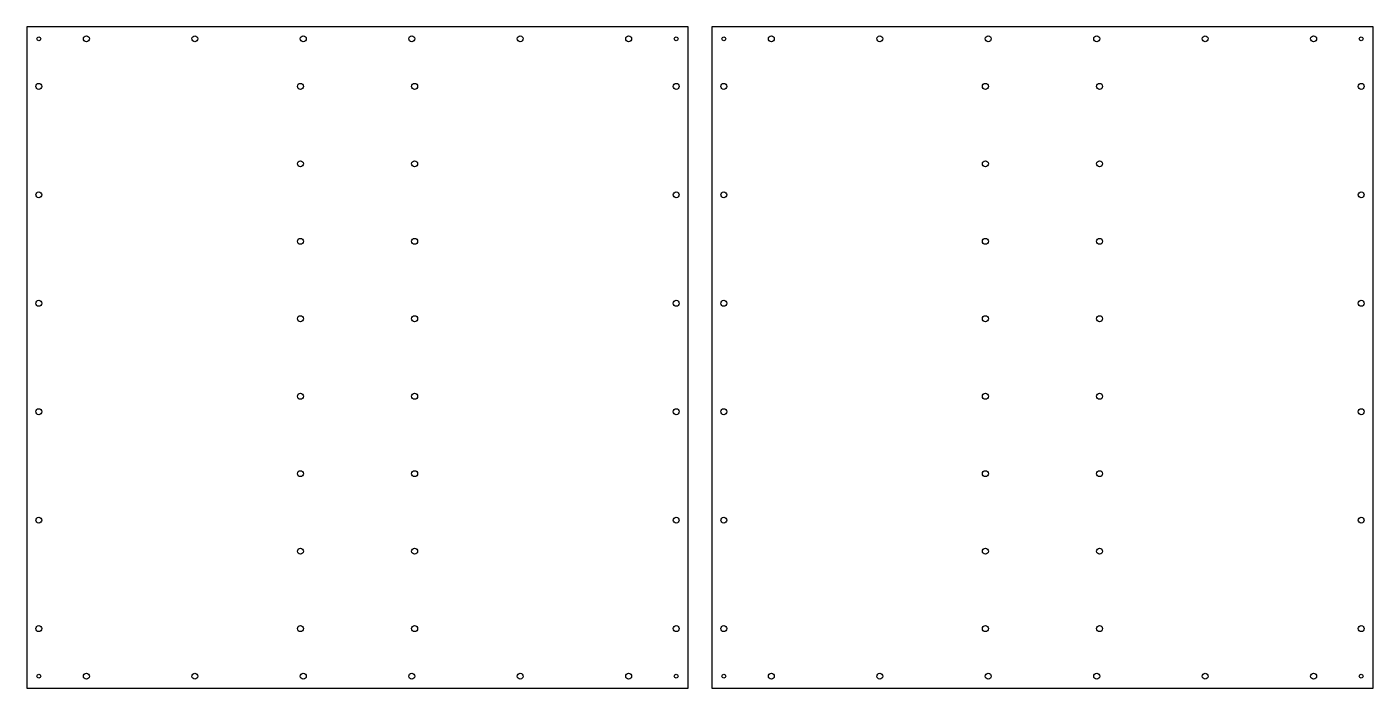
# Model space of a CAD drawing. Header units: millimetres. Extents: x 0 to 1132, y 0 to 556.
import ezdxf

# ---------------------------------------------------------------- set-up
doc = ezdxf.new("R2010")
doc.units = ezdxf.units.MM
doc.layers.get('0').update_dxf_attribs({"linetype": 'CONTINUOUS'})

msp = doc.modelspace()

# ---------------------------------------------------------------- linework, layer by layer
for p, q in [((0, 556), (0, 0)), ((0, 556), (0, 0)), ((576, 556), (576, 0)), ((576, 556), (576, 0)), ((0, 0), (556, 0)), ((0, 0), (556, 0)), ((576, 0), (1132, 0)), ((576, 0), (1132, 0))]:
    msp.add_line(p, q)
for points in [[(0, 0), (556, 0), (556, 556), (0, 556)], [(576, 0), (1132, 0), (1132, 556), (576, 556)]]:
    msp.add_lwpolyline(points, close=True)
for centre, radius in [((10, 546), 1.59), ((50, 546), 2.5), ((141.2, 546), 2.5), ((232.4, 546), 2.5), ((323.6, 546), 2.5), ((414.8, 546), 2.5), ((506, 546), 2.5), ((546, 546), 1.59), ((586, 546), 1.59), ((626, 546), 2.5), ((717.2, 546), 2.5), ((808.4, 546), 2.5), ((899.6, 546), 2.5), ((990.8, 546), 2.5), ((1082, 546), 2.5), ((1122, 546), 1.59), ((10, 506), 2.5), ((230, 506), 2.5), ((326, 506), 2.5), ((546, 506), 2.5), ((586, 506), 2.5), ((806, 506), 2.5), ((902, 506), 2.5), ((1122, 506), 2.5), ((230, 440.9), 2.5), ((326, 440.9), 2.5), ((806, 440.9), 2.5), ((902, 440.9), 2.5), ((10, 414.8), 2.5), ((546, 414.8), 2.5), ((586, 414.8), 2.5), ((1122, 414.8), 2.5), ((230, 375.7), 2.5), ((326, 375.7), 2.5), ((806, 375.7), 2.5), ((902, 375.7), 2.5), ((10, 323.6), 2.5), ((546, 323.6), 2.5), ((586, 323.6), 2.5), ((1122, 323.6), 2.5), ((230, 310.6), 2.5), ((326, 310.6), 2.5), ((806, 310.6), 2.5), ((902, 310.6), 2.5), ((230, 245.4), 2.5), ((326, 245.4), 2.5), ((806, 245.4), 2.5), ((902, 245.4), 2.5), ((10, 232.4), 2.5), ((546, 232.4), 2.5), ((586, 232.4), 2.5), ((1122, 232.4), 2.5), ((230, 180.3), 2.5), ((326, 180.3), 2.5), ((806, 180.3), 2.5), ((902, 180.3), 2.5), ((10, 141.2), 2.5), ((546, 141.2), 2.5), ((586, 141.2), 2.5), ((1122, 141.2), 2.5), ((230, 115.1), 2.5), ((326, 115.1), 2.5), ((806, 115.1), 2.5), ((902, 115.1), 2.5), ((10, 50), 2.5), ((230, 50), 2.5), ((326, 50), 2.5), ((546, 50), 2.5), ((586, 50), 2.5), ((806, 50), 2.5), ((902, 50), 2.5), ((1122, 50), 2.5), ((10, 10), 1.59), ((50, 10), 2.5), ((141.2, 10), 2.5), ((232.4, 10), 2.5), ((323.6, 10), 2.5), ((414.8, 10), 2.5), ((506, 10), 2.5), ((546, 10), 1.59), ((586, 10), 1.59), ((626, 10), 2.5), ((717.2, 10), 2.5), ((808.4, 10), 2.5), ((899.6, 10), 2.5), ((990.8, 10), 2.5), ((1082, 10), 2.5), ((1122, 10), 1.59)]:
    msp.add_circle(centre, radius)

doc.saveas('drawing.dxf')
